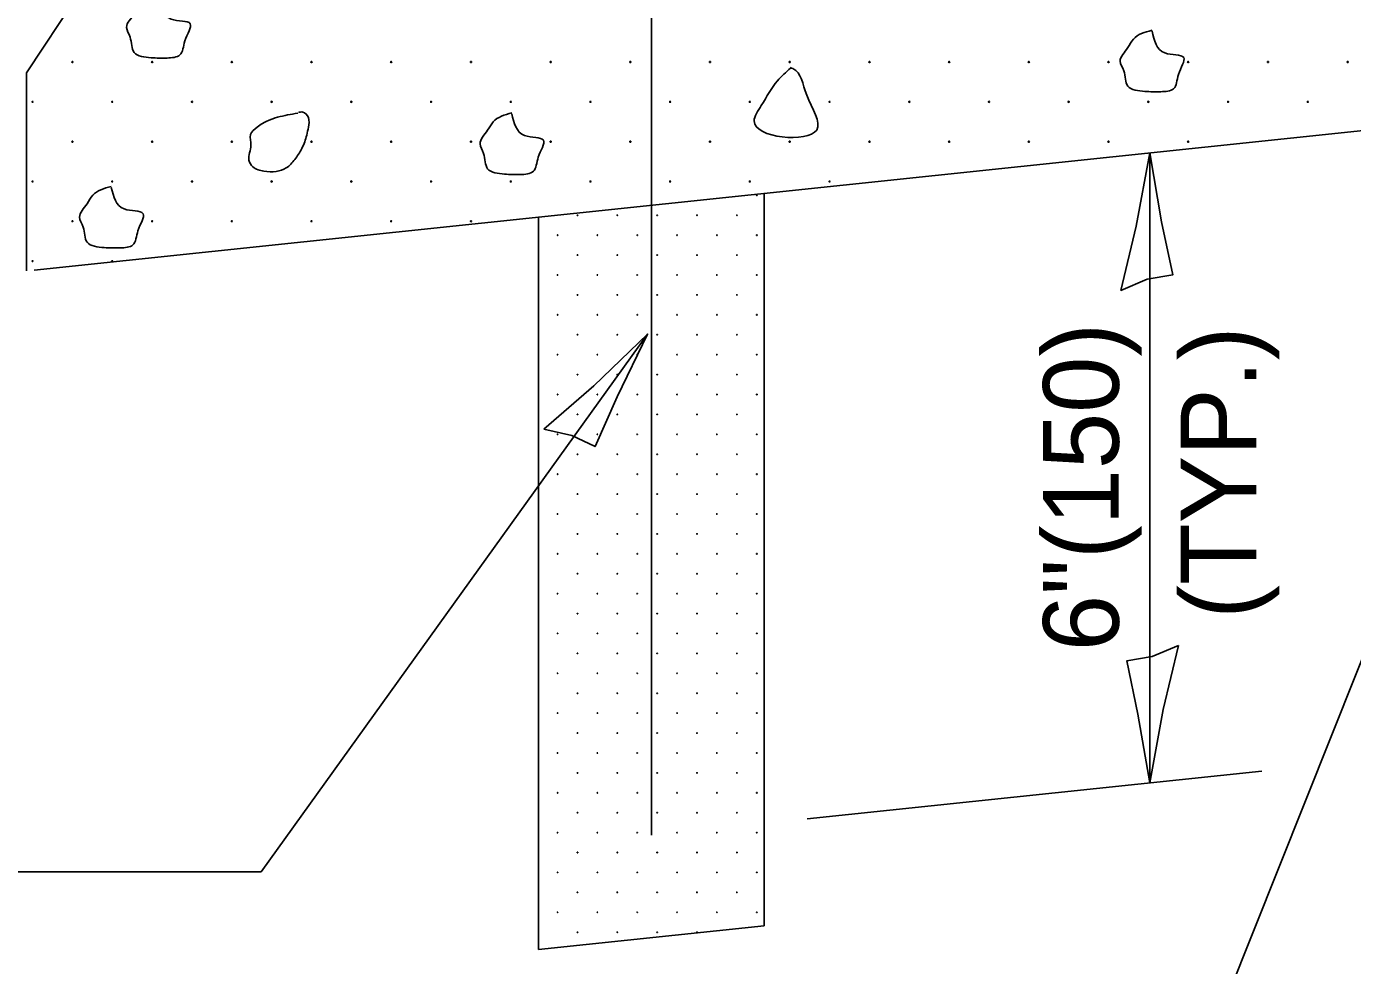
# Model space of a CAD drawing. Extents: x 99537 to 100217, y 100016 to 100456.
# Drawn here: x 99660.35 to 99708.52, y 100314.09 to 100348.22 of the extents above; entities that cross this region are included whole.
import ezdxf

# ---------------------------------------------------------------- set-up
doc = ezdxf.new("R2010")
doc.units = 0
for name, color, linetype in [('Design_PR_Back of Gutter or Curb line', 7, 'Continuous'), ('Design_PR_Roadway Dimensions', 7, 'Continuous'), ('Design_PR_Roadway Notes', 7, 'Continuous'), ('Level 11', 7, 'Continuous'), ('Level 43', 7, 'Continuous'), ('Level 45', 7, 'Continuous'), ('Level 49', 7, 'Continuous'), ('Level 54', 7, 'Continuous')]:
    doc.layers.add(name, color=color, linetype=linetype)

msp = doc.modelspace()

# ---------------------------------------------------------------- linework, layer by layer
at = {"layer": 'Design_PR_Back of Gutter or Curb line'}
for p, q in [((99672.898, 100365.566), (99660.348, 100346.542)), ((99660.63, 100339.366), (99742.02, 100347.916)), ((99660.348, 100346.542), (99660.348, 100339.336))]:
    msp.add_line(p, q, dxfattribs=at)
at = {"layer": 'Design_PR_Roadway Notes'}
for p, q in [((99687.462, 100271.554), (99722.046, 100358.29)), ((99668.868, 100317.49), (99682.912, 100337.042)), ((99615.703, 100317.49), (99668.868, 100317.49))]:
    msp.add_line(p, q, dxfattribs=at)
msp.add_lwpolyline([(99679.146, 100333.592), (99680.164, 100333.362), (99681.004, 100332.952), (99681.806, 100334.758), (99682.912, 100337.042), (99680.962, 100335.158)], close=True, dxfattribs=at)
at = {"layer": 'Level 11'}
for points in [[(99665.136, 100349.308), (99664.464, 100348.99), (99664.26, 100348.678), (99663.984, 100348.192), (99664.11, 100347.838), (99664.26, 100347.28), (99664.872, 100347.088), (99665.454, 100347.076), (99665.922, 100347.19), (99666.102, 100347.7), (99666.294, 100348.324), (99665.604, 100348.492), (99665.136, 100349.278)], [(99701.238, 100348.084), (99700.56, 100347.766), (99700.362, 100347.454), (99700.08, 100346.962), (99700.212, 100346.614), (99700.362, 100346.056), (99700.974, 100345.864), (99701.556, 100345.852), (99702.024, 100345.96), (99702.198, 100346.482), (99702.39, 100347.094), (99701.706, 100347.262), (99701.238, 100348.054)], [(99688.11, 100346.71), (99687.63, 100346.248), (99687.042, 100345.348), (99686.784, 100344.79), (99689.058, 100344.46), (99688.692, 100345.726), (99688.188, 100346.692), (99688.092, 100346.728)], [(99670.2, 100345.072), (99669.468, 100344.922), (99669.138, 100344.808), (99668.724, 100344.568), (99668.49, 100344.292), (99668.502, 100343.914), (99668.43, 100343.362), (99668.574, 100343.116), (99668.97, 100342.966), (99669.42, 100342.954), (99669.786, 100343.08), (99670.092, 100343.392), (99670.35, 100343.788), (99670.53, 100344.274), (99670.59, 100344.568), (99670.59, 100344.91), (99670.386, 100345.114), (99670.224, 100345.096)], [(99677.976, 100345.084), (99677.304, 100344.76), (99677.1, 100344.454), (99676.824, 100343.956), (99676.95, 100343.608), (99677.1, 100343.05), (99677.712, 100342.858), (99678.288, 100342.84), (99678.762, 100342.96), (99678.942, 100343.476), (99679.128, 100344.088), (99678.444, 100344.262), (99677.976, 100345.054)], [(99663.426, 100342.408), (99662.754, 100342.09), (99662.55, 100341.778), (99662.274, 100341.292), (99662.406, 100340.932), (99662.55, 100340.38), (99663.168, 100340.188), (99663.75, 100340.176), (99664.212, 100340.284), (99664.398, 100340.8), (99664.584, 100341.418), (99663.894, 100341.592), (99663.426, 100342.372)]]:
    msp.add_spline(points, degree=3, dxfattribs=at)
at = {"layer": 'Level 43'}
for p, q in [((99701.154, 100343.626), (99701.154, 100320.73)), ((99688.714, 100319.42), (99705.228, 100321.156))]:
    msp.add_line(p, q, dxfattribs=at)
for points in [[(99700.108, 100338.628), (99701.068, 100339.034), (99701.99, 100339.192), (99701.588, 100341.126), (99701.154, 100343.626), (99700.668, 100340.96)], [(99702.2, 100325.728), (99701.24, 100325.322), (99700.318, 100325.164), (99700.72, 100323.23), (99701.154, 100320.73), (99701.64, 100323.396)]]:
    msp.add_lwpolyline(points, close=True, dxfattribs=at)
at = {"layer": 'Level 45'}
for centre, radius in [((99662.016, 100346.935), 0.0205), ((99664.911, 100346.935), 0.0205), ((99667.807, 100346.935), 0.0205), ((99670.702, 100346.935), 0.0205), ((99673.598, 100346.935), 0.0205), ((99676.494, 100346.935), 0.0205), ((99679.389, 100346.935), 0.0205), ((99682.285, 100346.935), 0.0205), ((99685.181, 100346.935), 0.0205), ((99688.076, 100346.935), 0.0205), ((99690.972, 100346.935), 0.0205), ((99693.867, 100346.935), 0.0205), ((99696.763, 100346.935), 0.0205), ((99699.659, 100346.935), 0.0205), ((99702.554, 100346.935), 0.0205), ((99705.45, 100346.935), 0.0205), ((99708.346, 100346.935), 0.0205), ((99660.568, 100345.487), 0.0205), ((99663.463, 100345.487), 0.0205), ((99666.359, 100345.487), 0.0205), ((99669.255, 100345.487), 0.0205), ((99672.15, 100345.487), 0.0205), ((99675.046, 100345.487), 0.0205), ((99677.942, 100345.487), 0.0205), ((99680.837, 100345.487), 0.0205), ((99683.733, 100345.487), 0.0205), ((99686.628, 100345.487), 0.0205), ((99689.524, 100345.487), 0.0205), ((99692.42, 100345.487), 0.0205), ((99695.315, 100345.487), 0.0205), ((99698.211, 100345.487), 0.0205), ((99701.106, 100345.487), 0.0205), ((99704.002, 100345.487), 0.0205), ((99706.898, 100345.487), 0.0205), ((99662.016, 100344.039), 0.0205), ((99664.911, 100344.039), 0.0205), ((99667.807, 100344.039), 0.0205), ((99670.702, 100344.039), 0.0205), ((99673.598, 100344.039), 0.0205), ((99676.494, 100344.039), 0.0205), ((99679.389, 100344.039), 0.0205), ((99682.285, 100344.039), 0.0205), ((99685.181, 100344.039), 0.0205), ((99688.076, 100344.039), 0.0205), ((99690.972, 100344.039), 0.0205), ((99693.867, 100344.039), 0.0205), ((99696.763, 100344.039), 0.0205), ((99699.659, 100344.039), 0.0205), ((99702.554, 100344.039), 0.0205), ((99660.568, 100342.591), 0.0205), ((99663.463, 100342.591), 0.0205), ((99666.359, 100342.591), 0.0205), ((99669.255, 100342.591), 0.0205), ((99672.15, 100342.591), 0.0205), ((99675.046, 100342.591), 0.0205), ((99677.942, 100342.591), 0.0205), ((99680.837, 100342.591), 0.0205), ((99683.733, 100342.591), 0.0205), ((99686.628, 100342.591), 0.0205), ((99689.524, 100342.591), 0.0205), ((99686.88, 100342.085), 0.0102), ((99680.365, 100341.362), 0.0102), ((99681.812, 100341.362), 0.0102), ((99683.26, 100341.362), 0.0102), ((99684.708, 100341.362), 0.0102), ((99686.156, 100341.362), 0.0102), ((99662.016, 100341.144), 0.0205), ((99664.911, 100341.144), 0.0205), ((99667.807, 100341.144), 0.0205), ((99670.702, 100341.144), 0.0205), ((99673.598, 100341.144), 0.0205), ((99676.494, 100341.144), 0.0205), ((99679.641, 100340.638), 0.0102), ((99681.089, 100340.638), 0.0102), ((99682.536, 100340.638), 0.0102), ((99683.984, 100340.638), 0.0102), ((99685.432, 100340.638), 0.0102), ((99686.88, 100340.638), 0.0102), ((99680.365, 100339.914), 0.0102), ((99681.812, 100339.914), 0.0102), ((99683.26, 100339.914), 0.0102), ((99684.708, 100339.914), 0.0102), ((99686.156, 100339.914), 0.0102), ((99660.568, 100339.696), 0.0205), ((99663.463, 100339.696), 0.0205), ((99679.641, 100339.19), 0.0102), ((99681.089, 100339.19), 0.0102), ((99682.536, 100339.19), 0.0102), ((99683.984, 100339.19), 0.0102), ((99685.432, 100339.19), 0.0102), ((99686.88, 100339.19), 0.0102), ((99680.365, 100338.466), 0.0102), ((99681.812, 100338.466), 0.0102), ((99683.26, 100338.466), 0.0102), ((99684.708, 100338.466), 0.0102), ((99686.156, 100338.466), 0.0102), ((99679.641, 100337.742), 0.0102), ((99681.089, 100337.742), 0.0102), ((99682.536, 100337.742), 0.0102), ((99683.984, 100337.742), 0.0102), ((99685.432, 100337.742), 0.0102), ((99686.88, 100337.742), 0.0102), ((99680.365, 100337.018), 0.0102), ((99681.812, 100337.018), 0.0102), ((99683.26, 100337.018), 0.0102), ((99684.708, 100337.018), 0.0102), ((99686.156, 100337.018), 0.0102), ((99679.641, 100336.294), 0.0102), ((99681.089, 100336.294), 0.0102), ((99682.536, 100336.294), 0.0102), ((99683.984, 100336.294), 0.0102), ((99685.432, 100336.294), 0.0102), ((99686.88, 100336.294), 0.0102), ((99680.365, 100335.57), 0.0102), ((99681.812, 100335.57), 0.0102), ((99683.26, 100335.57), 0.0102), ((99684.708, 100335.57), 0.0102), ((99686.156, 100335.57), 0.0102), ((99679.641, 100334.846), 0.0102), ((99681.089, 100334.846), 0.0102), ((99682.536, 100334.846), 0.0102), ((99683.984, 100334.846), 0.0102), ((99685.432, 100334.846), 0.0102), ((99686.88, 100334.846), 0.0102), ((99680.365, 100334.122), 0.0102), ((99681.812, 100334.122), 0.0102), ((99683.26, 100334.122), 0.0102), ((99684.708, 100334.122), 0.0102), ((99686.156, 100334.122), 0.0102), ((99679.641, 100333.399), 0.0102), ((99681.089, 100333.399), 0.0102), ((99682.536, 100333.399), 0.0102), ((99683.984, 100333.399), 0.0102), ((99685.432, 100333.399), 0.0102), ((99686.88, 100333.399), 0.0102), ((99680.365, 100332.675), 0.0102), ((99681.812, 100332.675), 0.0102), ((99683.26, 100332.675), 0.0102), ((99684.708, 100332.675), 0.0102), ((99686.156, 100332.675), 0.0102), ((99679.641, 100331.951), 0.0102), ((99681.089, 100331.951), 0.0102), ((99682.536, 100331.951), 0.0102), ((99683.984, 100331.951), 0.0102), ((99685.432, 100331.951), 0.0102), ((99686.88, 100331.951), 0.0102), ((99680.365, 100331.227), 0.0102), ((99681.812, 100331.227), 0.0102), ((99683.26, 100331.227), 0.0102), ((99684.708, 100331.227), 0.0102), ((99686.156, 100331.227), 0.0102), ((99679.641, 100330.503), 0.0102), ((99681.089, 100330.503), 0.0102), ((99682.536, 100330.503), 0.0102), ((99683.984, 100330.503), 0.0102), ((99685.432, 100330.503), 0.0102), ((99686.88, 100330.503), 0.0102), ((99680.365, 100329.779), 0.0102), ((99681.812, 100329.779), 0.0102), ((99683.26, 100329.779), 0.0102), ((99684.708, 100329.779), 0.0102), ((99686.156, 100329.779), 0.0102), ((99679.641, 100329.055), 0.0102), ((99681.089, 100329.055), 0.0102), ((99682.536, 100329.055), 0.0102), ((99683.984, 100329.055), 0.0102), ((99685.432, 100329.055), 0.0102), ((99686.88, 100329.055), 0.0102), ((99680.365, 100328.331), 0.0102), ((99681.812, 100328.331), 0.0102), ((99683.26, 100328.331), 0.0102), ((99684.708, 100328.331), 0.0102), ((99686.156, 100328.331), 0.0102), ((99679.641, 100327.607), 0.0102), ((99681.089, 100327.607), 0.0102), ((99682.536, 100327.607), 0.0102), ((99683.984, 100327.607), 0.0102), ((99685.432, 100327.607), 0.0102), ((99686.88, 100327.607), 0.0102), ((99680.365, 100326.883), 0.0102), ((99681.812, 100326.883), 0.0102), ((99683.26, 100326.883), 0.0102), ((99684.708, 100326.883), 0.0102), ((99686.156, 100326.883), 0.0102), ((99679.641, 100326.16), 0.0102), ((99681.089, 100326.16), 0.0102), ((99682.536, 100326.16), 0.0102), ((99683.984, 100326.16), 0.0102), ((99685.432, 100326.16), 0.0102), ((99686.88, 100326.16), 0.0102), ((99680.365, 100325.436), 0.0102), ((99681.812, 100325.436), 0.0102), ((99683.26, 100325.436), 0.0102), ((99684.708, 100325.436), 0.0102), ((99686.156, 100325.436), 0.0102), ((99679.641, 100324.712), 0.0102), ((99681.089, 100324.712), 0.0102), ((99682.536, 100324.712), 0.0102), ((99683.984, 100324.712), 0.0102), ((99685.432, 100324.712), 0.0102), ((99686.88, 100324.712), 0.0102), ((99680.365, 100323.988), 0.0102), ((99681.812, 100323.988), 0.0102), ((99683.26, 100323.988), 0.0102), ((99684.708, 100323.988), 0.0102), ((99686.156, 100323.988), 0.0102), ((99679.641, 100323.264), 0.0102), ((99681.089, 100323.264), 0.0102), ((99682.536, 100323.264), 0.0102), ((99683.984, 100323.264), 0.0102), ((99685.432, 100323.264), 0.0102), ((99686.88, 100323.264), 0.0102), ((99680.365, 100322.54), 0.0102), ((99681.812, 100322.54), 0.0102), ((99683.26, 100322.54), 0.0102), ((99684.708, 100322.54), 0.0102), ((99686.156, 100322.54), 0.0102), ((99679.641, 100321.816), 0.0102), ((99681.089, 100321.816), 0.0102), ((99682.536, 100321.816), 0.0102), ((99683.984, 100321.816), 0.0102), ((99685.432, 100321.816), 0.0102), ((99686.88, 100321.816), 0.0102), ((99680.365, 100321.092), 0.0102), ((99681.812, 100321.092), 0.0102), ((99683.26, 100321.092), 0.0102), ((99684.708, 100321.092), 0.0102), ((99686.156, 100321.092), 0.0102), ((99679.641, 100320.368), 0.0102), ((99681.089, 100320.368), 0.0102), ((99682.536, 100320.368), 0.0102), ((99683.984, 100320.368), 0.0102), ((99685.432, 100320.368), 0.0102), ((99686.88, 100320.368), 0.0102), ((99680.365, 100319.644), 0.0102), ((99681.812, 100319.644), 0.0102), ((99683.26, 100319.644), 0.0102), ((99684.708, 100319.644), 0.0102), ((99686.156, 100319.644), 0.0102), ((99679.641, 100318.92), 0.0102), ((99681.089, 100318.92), 0.0102), ((99682.536, 100318.92), 0.0102), ((99683.984, 100318.92), 0.0102), ((99685.432, 100318.92), 0.0102), ((99686.88, 100318.92), 0.0102), ((99680.365, 100318.197), 0.0102), ((99681.812, 100318.197), 0.0102), ((99683.26, 100318.197), 0.0102), ((99684.708, 100318.197), 0.0102), ((99686.156, 100318.197), 0.0102), ((99679.641, 100317.473), 0.0102), ((99681.089, 100317.473), 0.0102), ((99682.536, 100317.473), 0.0102), ((99683.984, 100317.473), 0.0102), ((99685.432, 100317.473), 0.0102), ((99686.88, 100317.473), 0.0102), ((99680.365, 100316.749), 0.0102), ((99681.812, 100316.749), 0.0102), ((99683.26, 100316.749), 0.0102), ((99684.708, 100316.749), 0.0102), ((99686.156, 100316.749), 0.0102), ((99679.641, 100316.025), 0.0102), ((99681.089, 100316.025), 0.0102), ((99682.536, 100316.025), 0.0102), ((99683.984, 100316.025), 0.0102), ((99685.432, 100316.025), 0.0102), ((99686.88, 100316.025), 0.0102), ((99680.365, 100315.301), 0.0102), ((99681.812, 100315.301), 0.0102), ((99683.26, 100315.301), 0.0102), ((99684.708, 100315.301), 0.0102)]:
    msp.add_circle(centre, radius, dxfattribs=at)
at = {"layer": 'Level 49'}
msp.add_line((99683.052, 100361.122), (99683.052, 100318.828), dxfattribs=at)
at = {"layer": 'Level 54'}
for p, q in [((99687.144, 100342.156), (99687.144, 100315.534)), ((99678.954, 100341.292), (99678.954, 100314.676)), ((99678.954, 100314.676), (99687.144, 100315.534))]:
    msp.add_line(p, q, dxfattribs=at)

# ---------------------------------------------------------------- texts
at = {"layer": 'Design_PR_Roadway Dimensions'}
for s, p in [('6"(150)', (99700.031, 100325.514)), ('(TYP.)', (99705.031, 100326.694))]:
    msp.add_text(s, height=2.75, rotation=90, dxfattribs=at).set_placement(p)

doc.saveas('drawing.dxf')
